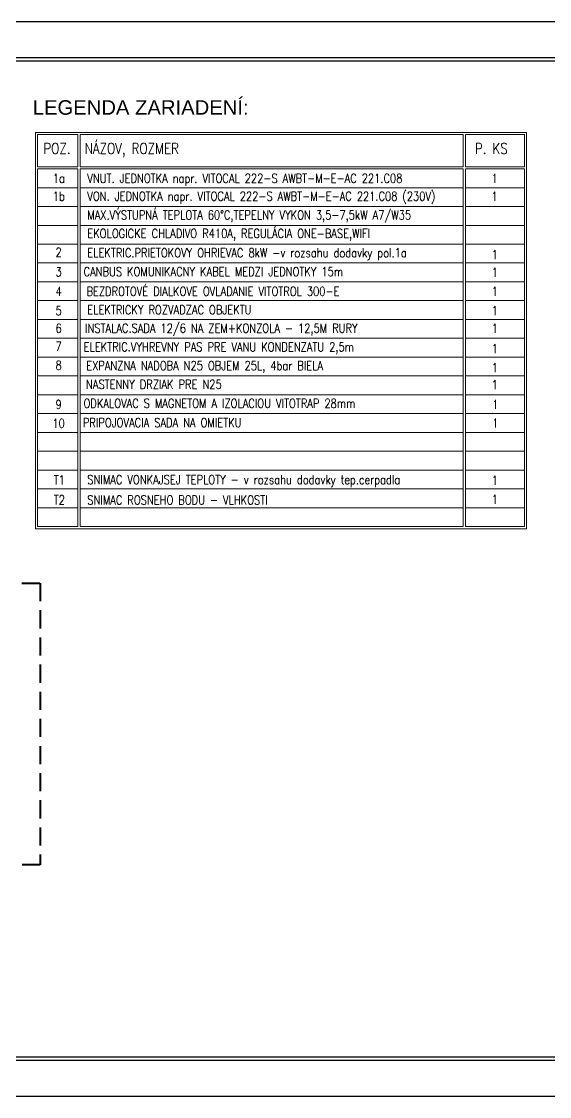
# Model space of a CAD drawing. Extents: x 43000 to 200282, y 3579 to 63943.
# Drawn here: x 124037 to 131325, y 30520 to 45370 of the extents above; entities that cross this region are included whole.
import ezdxf

# ---------------------------------------------------------------- set-up
doc = ezdxf.new("R2010")
doc.units = 0
doc.header["$MEASUREMENT"] = 0
doc.linetypes.add('DASH', pattern=[75, 50, -25])
doc.layers.get('0').update_dxf_attribs({"linetype": 'CONTINUOUS'})
doc.layers.add('NETLAC', color=6, linetype='CONTINUOUS', plot=False)
for name, color, linetype, lineweight in [('Schedule Graphics', 7, 'CONTINUOUS', 9), ('STENY', 7, 'CONTINUOUS', 9), ('UK_VRAT_35°C', 40, 'DASH', 40)]:
    doc.layers.add(name, color=color, linetype=linetype, lineweight=lineweight)
doc.styles.add('ARIAL', font='arial.ttf')
doc.styles.add('TEXT125', font='romans.shx', dxfattribs={"width": 0.8, "height": 100})

msp = doc.modelspace()

# ---------------------------------------------------------------- linework, layer by layer
at = {"elevation": -0.8}
for points in [[(112443.2, 31019.8), (142943.2, 31019.8), (142943.2, 44869.8), (112443.2, 44869.8)], [(112493.2, 31069.8), (142893.2, 31069.8), (142893.2, 44819.8), (112493.2, 44819.8)]]:
    msp.add_lwpolyline(points, close=True, dxfattribs=at)
at = {"layer": 'NETLAC', "elevation": -0.8}
msp.add_lwpolyline([(143543.2, 30519.8), (111943.2, 30519.8), (111943.2, 45369.8), (143543.2, 45369.8)], close=True, dxfattribs=at)
at = {"layer": 'STENY'}
for p, q in [((124228.2, 43838.5, -0.8), (131009.2, 43838.5, -0.8)), ((124228.2, 38363.8, -0.8), (124228.2, 43838.5, -0.8)), ((124258.2, 43808.5, -0.8), (124814.9, 43808.5, -0.8)), ((124258.2, 43363.8, -0.8), (124258.2, 43808.5, -0.8)), ((124844.9, 43808.5, -0.8), (130135.9, 43808.5, -0.8)), ((130165.9, 43808.5, -0.8), (130803.6, 43808.5, -0.8)), ((130165.9, 43808.5, -0.8), (130979.2, 43808.5, -0.8)), ((130979.2, 43808.5, -0.8), (130979.2, 43363.8, -0.8)), ((131009.2, 43838.5, -0.8), (131009.2, 38363.8, -0.8)), ((124258.2, 38393.8, -0.8), (124258.2, 43333.8, -0.8)), ((130979.2, 43333.8, -0.8), (130979.2, 38393.8, -0.8))]:
    msp.add_line(p, q, dxfattribs=at)
at = {"layer": 'STENY', "ltscale": 2}
for p, q in [((124814.9, 43808.5, -0.8), (124814.9, 43363.8, -0.8)), ((124844.9, 43808.5, -0.8), (124844.9, 43363.8, -0.8)), ((130135.9, 43808.5, -0.8), (130135.9, 43363.8, -0.8)), ((130165.9, 43808.5, -0.8), (130165.9, 43363.8, -0.8)), ((124258.2, 43363.8, -0.8), (124814.9, 43363.8, -0.8)), ((124844.9, 43363.8, -0.8), (130135.9, 43363.8, -0.8)), ((130165.9, 43363.8, -0.8), (130803.6, 43363.8, -0.8)), ((130165.9, 43363.8, -0.8), (130979.2, 43363.8, -0.8)), ((124258.2, 43333.8, -0.8), (124814.9, 43333.8, -0.8)), ((124814.9, 43333.8, -0.8), (124814.9, 38393.8, -0.8)), ((124844.9, 43333.8, -0.8), (130135.9, 43333.8, -0.8)), ((124844.9, 43333.8, -0.8), (124844.9, 38393.8, -0.8)), ((130135.9, 43333.8, -0.8), (130135.9, 38393.8, -0.8)), ((130165.9, 43333.8, -0.8), (130165.9, 38393.8, -0.8)), ((130165.9, 43333.8, -0.8), (130979.2, 43333.8, -0.8)), ((124258.2, 43073.8, -0.8), (124814.9, 43073.8, -0.8)), ((124844.9, 43073.8, -0.8), (130135.9, 43073.8, -0.8)), ((130165.9, 43073.8, -0.8), (130803.6, 43073.8, -0.8)), ((130165.9, 43073.8, -0.8), (130979.2, 43073.8, -0.8)), ((124258.2, 42813.8, -0.8), (124814.9, 42813.8, -0.8)), ((124844.9, 42813.8, -0.8), (130135.9, 42813.8, -0.8)), ((130165.9, 42813.8, -0.8), (130979.2, 42813.8, -0.8)), ((124258.2, 42553.8, -0.8), (124814.9, 42553.8, -0.8)), ((124844.9, 42553.8, -0.8), (130135.9, 42553.8, -0.8)), ((130165.9, 42553.8, -0.8), (130979.2, 42553.8, -0.8)), ((124258.2, 42293.8, -0.8), (124814.9, 42293.8, -0.8)), ((124844.9, 42293.8, -0.8), (130135.9, 42293.8, -0.8)), ((130165.9, 42293.8, -0.8), (130979.2, 42293.8, -0.8)), ((124258.2, 42033.8, -0.8), (124814.9, 42033.8, -0.8)), ((124844.9, 42033.8, -0.8), (130135.9, 42033.8, -0.8)), ((130165.9, 42033.8, -0.8), (130979.2, 42033.8, -0.8)), ((124258.2, 41773.8, -0.8), (124814.9, 41773.8, -0.8)), ((124844.9, 41773.8, -0.8), (130135.9, 41773.8, -0.8)), ((130165.9, 41773.8, -0.8), (130979.2, 41773.8, -0.8)), ((124258.2, 41513.8, -0.8), (124814.9, 41513.8, -0.8)), ((124844.9, 41513.8, -0.8), (130135.9, 41513.8, -0.8)), ((130165.9, 41513.8, -0.8), (130979.2, 41513.8, -0.8)), ((124258.2, 41253.8, -0.8), (124814.9, 41253.8, -0.8)), ((124844.9, 41253.8, -0.8), (130135.9, 41253.8, -0.8)), ((130165.9, 41253.8, -0.8), (130979.2, 41253.8, -0.8)), ((124258.2, 40993.8, -0.8), (124814.9, 40993.8, -0.8)), ((124844.9, 40993.8, -0.8), (130135.9, 40993.8, -0.8)), ((130165.9, 40993.8, -0.8), (130979.2, 40993.8, -0.8)), ((124258.2, 40733.8, -0.8), (124814.9, 40733.8, -0.8)), ((124844.9, 40733.8, -0.8), (130135.9, 40733.8, -0.8)), ((130165.9, 40733.8, -0.8), (130979.2, 40733.8, -0.8)), ((124258.2, 40473.8, -0.8), (124814.9, 40473.8, -0.8)), ((124844.9, 40473.8, -0.8), (130135.9, 40473.8, -0.8)), ((130165.9, 40473.8, -0.8), (130979.2, 40473.8, -0.8)), ((124258.2, 40213.8, -0.8), (124814.9, 40213.8, -0.8)), ((124844.9, 40213.8, -0.8), (130135.9, 40213.8, -0.8)), ((130165.9, 40213.8, -0.8), (130979.2, 40213.8, -0.8)), ((124258.2, 39953.8, -0.8), (124814.9, 39953.8, -0.8)), ((124844.9, 39953.8, -0.8), (130135.9, 39953.8, -0.8)), ((130165.9, 39953.8, -0.8), (130979.2, 39953.8, -0.8)), ((124258.2, 39693.8, -0.8), (124814.9, 39693.8, -0.8)), ((124844.9, 39693.8, -0.8), (130135.9, 39693.8, -0.8)), ((130165.9, 39693.8, -0.8), (130979.2, 39693.8, -0.8)), ((124258.2, 39433.8, -0.8), (124814.9, 39433.8, -0.8)), ((124844.9, 39433.8, -0.8), (130135.9, 39433.8, -0.8)), ((130165.9, 39433.8, -0.8), (130979.2, 39433.8, -0.8)), ((124258.2, 39173.8, -0.8), (124814.9, 39173.8, -0.8)), ((124844.9, 39173.8, -0.8), (130135.9, 39173.8, -0.8)), ((130165.9, 39173.8, -0.8), (130979.2, 39173.8, -0.8)), ((124258.2, 38913.8, -0.8), (124814.9, 38913.8, -0.8)), ((124844.9, 38913.8, -0.8), (130135.9, 38913.8, -0.8)), ((130165.9, 38913.8, -0.8), (130979.2, 38913.8, -0.8)), ((124258.2, 38653.8, -0.8), (124814.9, 38653.8, -0.8)), ((124844.9, 38653.8, -0.8), (130135.9, 38653.8, -0.8)), ((130165.9, 38653.8, -0.8), (130979.2, 38653.8, -0.8)), ((124228.2, 38363.8, -0.8), (124844.9, 38363.8, -0.8)), ((124258.2, 38393.8, -0.8), (124814.9, 38393.8, -0.8)), ((124844.9, 38393.8, -0.8), (130135.9, 38393.8, -0.8)), ((124844.9, 38363.8, -0.8), (131009.2, 38363.8, -0.8)), ((130165.9, 38393.8, -0.8), (130979.2, 38393.8, -0.8))]:
    msp.add_line(p, q, dxfattribs=at)
at = {"layer": 'UK_VRAT_35°C', "ltscale": 5}
for p, q in [((122916.6, 37611.5, -0.8), (124295, 37611.5, -0.8)), ((124295, 37611.5, -0.8), (124295, 33718.5, -0.8)), ((124295, 33718.5, -0.8), (123370.4, 33718.5, 2.9))]:
    msp.add_line(p, q, dxfattribs=at)

# ---------------------------------------------------------------- texts
at = {"layer": 'Schedule Graphics', "style": 'ARIAL'}
msp.add_text('LEGENDA ZARIADENÍ:', height=200, dxfattribs=at).set_placement((124191.3, 44082.6, -0.8))
at = {"layer": 'STENY', "style": 'TEXT125', "width": 0.8}
for s, height, p in [('POZ.', 150, (124338.3, 43540.7, -0.8)), ('NÁZOV, ROZMER', 150, (124908.4, 43540.7, -0.8)), ('P. KS', 150, (130296.2, 43540.7, -0.8)), ('1a', 125, (124468.9, 43141.1, -0.8)), ('VNUT. JEDNOTKA napr. VITOCAL 222-S AWBT-M-E-AC 221.C08 ', 125, (124945.1, 43141.1, -0.8)), ('1', 125, (130525.5, 43141.1, -0.8)), ('1b', 125, (124468.9, 42894, -0.8)), ('VON. JEDNOTKA napr. VITOCAL 222-S AWBT-M-E-AC 221.C08 (230V) ', 125, (124945.1, 42894, -0.8)), ('1', 125, (130525.5, 42894, -0.8)), ('MAX.VÝSTUPNÁ TEPLOTA 60%%DC,TEPELNY VYKON 3,5-7,5kW A7/W35', 125, (124945.1, 42635.2, -0.8)), ('EKOLOGICKE CHLADIVO R410A, REGULÁCIA ONE-BASE,WIFI', 125, (124945.1, 42379.4, -0.8)), ('2', 125, (124505.8, 42119, -0.8)), ('ELEKTRIC.PRIETOKOVY OHRIEVAC 8kW -v rozsahu dodavky pol.1a', 125, (124945.1, 42112.3, -0.8)), ('1', 125, (130528.7, 42086.4, -0.8)), ('3', 125, (124505.8, 41848.7, -0.8)), ('CANBUS KOMUNIKACNY KABEL MEDZI JEDNOTKY 15m', 125, (124894, 41852.6, -0.8)), ('1', 125, (130528.7, 41840.9, -0.8)), ('BEZDROTOVÉ DIALKOVE OVLADANIE VITOTROL 300-E', 125, (124932.9, 41580, -0.8)), ('4', 125, (124505.8, 41578.7, -0.8)), ('1', 125, (130528.7, 41580.9, -0.8)), ('5', 125, (124505.8, 41312.5, -0.8)), ('ELEKTRICKY ROZVADZAC OBJEKTU', 125, (124945.1, 41324.7, -0.8)), ('1', 125, (130528.7, 41311, -0.8)), ('6', 125, (124505.8, 41070, -0.8)), ('INSTALAC.SADA 12/6 NA ZEM+KONZOLA - 12,5M RURY ', 125, (124913.7, 41070.5, -0.8)), ('1', 125, (130528.7, 41068.6, -0.8)), ('7', 125, (124505.8, 40818.9, -0.8)), ('ELEKTRIC.VYHREVNY PAS PRE VANU KONDENZATU 2,5m', 125, (124894.2, 40812.5, -0.8)), ('1', 125, (130528.7, 40786.2, -0.8)), ('8', 125, (124505.8, 40558.9, -0.8)), ('EXPANZNA NADOBA N25 OBJEM 25L, 4bar BIELA', 125, (124929.9, 40553.4, -0.8)), ('1', 125, (130528.7, 40526.2, -0.8)), ('NASTENNY DRZIAK PRE N25', 125, (124927.6, 40295.7, -0.8)), ('1', 125, (130528.7, 40288.7, -0.8)), ('9', 125, (124505.8, 40017, -0.8)), ('ODKALOVAC S MAGNETOM A IZOLACIOU VITOTRAP 28mm', 125, (124892.4, 40031.8, -0.8)), ('1', 125, (130535, 40019.7, -0.8)), ('10', 125, (124461.4, 39757, -0.8)), ('PRIPOJOVACIA SADA NA OMIETKU ', 125, (124883.8, 39766.5, -0.8)), ('1', 125, (130535, 39759.7, -0.8)), ('T1', 125, (124481.6, 38975.2, -0.8)), ('SNIMAC VONKAJSEJ TEPLOTY - v rozsahu dodavky tep.cerpadla', 125, (124945.1, 38979.1, -0.8)), ('1', 125, (130528.7, 38967.3, -0.8)), ('T2', 125, (124481.6, 38699.5, -0.8)), ('SNIMAC ROSNEHO BODU - VLHKOSTI', 125, (124945.1, 38697.4, -0.8)), ('1', 125, (130528.7, 38706, -0.8))]:
    msp.add_text(s, height=height, dxfattribs=at).set_placement(p)

doc.saveas('drawing.dxf')
